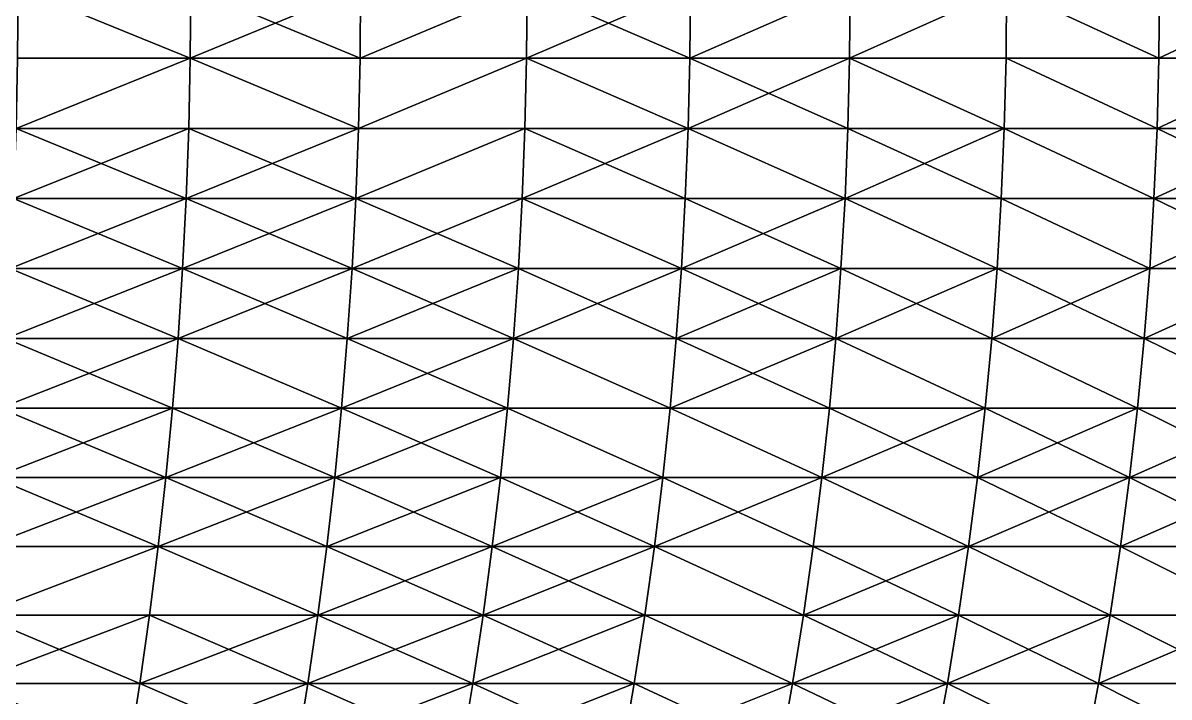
# Model space of a CAD drawing. Header units: millimetres. Extents: x -3250 to 6200, y -3250 to 3250.
# Drawn here: x 5153.4 to 5478.5, y -201.2 to -10 of the extents above; entities that cross this region are included whole.
import ezdxf

# ---------------------------------------------------------------- set-up
doc = ezdxf.new("R2010")
doc.units = ezdxf.units.MM
doc.header["$MEASUREMENT"] = 0
doc.layers.add('MESH_3D', color=2, linetype='CONTINUOUS')

msp = doc.modelspace()

# ---------------------------------------------------------------- linework, layer by layer
at = {"layer": 'MESH_3D'}
for points in [[(5151.83, -19.94, 817.23), (5151.97, 0, 817.03), (5200.84, -19.94, 851.55)], [(5200.84, -19.94, 25848.45), (5151.97, 0, 25882.97), (5151.83, -19.94, 25882.77)], [(5200.84, -19.94, 851.55), (5151.97, 0, 817.03), (5200.98, 0, 851.35)], [(5200.98, 0, 25848.65), (5151.97, 0, 25882.97), (5200.84, -19.94, 25848.45)], [(5200.84, -19.94, 851.55), (5200.98, 0, 851.35), (5249.13, 0, 886.88)], [(5200.84, -19.94, 851.55), (5249.13, 0, 886.88), (5248.98, -19.94, 887.08)], [(5248.98, -19.94, 25812.92), (5200.98, 0, 25848.65), (5200.84, -19.94, 25848.45)], [(5249.13, 0, 25813.12), (5200.98, 0, 25848.65), (5248.98, -19.94, 25812.92)], [(5248.98, -19.94, 887.08), (5249.13, 0, 886.88), (5296.38, 0, 923.6)], [(5248.98, -19.94, 887.08), (5296.38, 0, 923.6), (5296.22, -19.94, 923.8)], [(5296.38, 0, 25776.4), (5248.98, -19.94, 25812.92), (5296.22, -19.94, 25776.2)], [(5296.38, 0, 25776.4), (5249.13, 0, 25813.12), (5248.98, -19.94, 25812.92)], [(5296.22, -19.94, 923.8), (5296.38, 0, 923.6), (5342.69, 0, 961.49)], [(5296.22, -19.94, 923.8), (5342.69, 0, 961.49), (5342.53, -19.94, 961.68)], [(5342.53, -19.94, 25738.32), (5296.38, 0, 25776.4), (5296.22, -19.94, 25776.2)], [(5342.69, 0, 25738.51), (5296.38, 0, 25776.4), (5342.53, -19.94, 25738.32)], [(5342.53, -19.94, 961.68), (5342.69, 0, 961.49), (5388.05, 0, 1000.53)], [(5342.53, -19.94, 961.68), (5388.05, 0, 1000.53), (5387.88, -19.94, 1000.71)], [(5388.05, 0, 25699.47), (5342.69, 0, 25738.51), (5342.53, -19.94, 25738.32)], [(5388.05, 0, 25699.47), (5342.53, -19.94, 25738.32), (5387.88, -19.94, 25699.29)], [(5387.88, -19.94, 1000.71), (5388.05, 0, 1000.53), (5432.41, 0, 1040.68)], [(5387.88, -19.94, 1000.71), (5432.41, 0, 1040.68), (5432.25, -19.94, 1040.86)], [(5432.41, 0, 25659.32), (5387.88, -19.94, 25699.29), (5432.25, -19.94, 25659.14)], [(5432.41, 0, 25659.32), (5388.05, 0, 25699.47), (5387.88, -19.94, 25699.29)], [(5432.25, -19.94, 1040.86), (5432.41, 0, 1040.68), (5475.59, -19.94, 1082.1)], [(5475.59, -19.94, 25617.9), (5432.41, 0, 25659.32), (5432.25, -19.94, 25659.14)], [(5475.59, -19.94, 1082.1), (5432.41, 0, 1040.68), (5475.77, 0, 1081.92)], [(5475.77, 0, 25618.08), (5432.41, 0, 25659.32), (5475.59, -19.94, 25617.9)], [(5475.59, -19.94, 1082.1), (5475.77, 0, 1081.92), (5517.9, -19.94, 1124.41)], [(5518.08, 0, 25575.77), (5475.59, -19.94, 25617.9), (5517.9, -19.94, 25575.59)], [(5518.08, 0, 25575.77), (5475.77, 0, 25618.08), (5475.59, -19.94, 25617.9)], [(5517.9, -19.94, 1124.41), (5475.77, 0, 1081.92), (5518.08, 0, 1124.23)], [(5151.41, -39.88, 817.85), (5200.84, -19.94, 851.55), (5200.4, -39.88, 852.16)], [(5151.83, -19.94, 817.23), (5200.84, -19.94, 851.55), (5151.41, -39.88, 817.85)], [(5200.84, -19.94, 25848.45), (5151.83, -19.94, 25882.77), (5151.41, -39.88, 25882.15)], [(5200.84, -19.94, 25848.45), (5151.41, -39.88, 25882.15), (5200.4, -39.88, 25847.84)], [(5200.84, -19.94, 851.55), (5248.53, -39.88, 887.67), (5200.4, -39.88, 852.16)], [(5248.53, -39.88, 25812.33), (5200.84, -19.94, 25848.45), (5200.4, -39.88, 25847.84)], [(5200.84, -19.94, 851.55), (5248.98, -19.94, 887.08), (5248.53, -39.88, 887.67)], [(5248.98, -19.94, 25812.92), (5200.84, -19.94, 25848.45), (5248.53, -39.88, 25812.33)], [(5248.53, -39.88, 887.67), (5296.22, -19.94, 923.8), (5295.76, -39.88, 924.38)], [(5248.98, -19.94, 887.08), (5296.22, -19.94, 923.8), (5248.53, -39.88, 887.67)], [(5296.22, -19.94, 25776.2), (5248.98, -19.94, 25812.92), (5248.53, -39.88, 25812.33)], [(5296.22, -19.94, 25776.2), (5248.53, -39.88, 25812.33), (5295.76, -39.88, 25775.62)], [(5296.22, -19.94, 923.8), (5342.05, -39.88, 962.26), (5295.76, -39.88, 924.38)], [(5342.05, -39.88, 25737.74), (5296.22, -19.94, 25776.2), (5295.76, -39.88, 25775.62)], [(5296.22, -19.94, 923.8), (5342.53, -19.94, 961.68), (5342.05, -39.88, 962.26)], [(5342.53, -19.94, 25738.32), (5296.22, -19.94, 25776.2), (5342.05, -39.88, 25737.74)], [(5342.53, -19.94, 961.68), (5387.39, -39.88, 1001.27), (5342.05, -39.88, 962.26)], [(5387.88, -19.94, 25699.29), (5342.53, -19.94, 25738.32), (5342.05, -39.88, 25737.74)], [(5387.88, -19.94, 25699.29), (5342.05, -39.88, 25737.74), (5387.39, -39.88, 25698.73)], [(5342.53, -19.94, 961.68), (5387.88, -19.94, 1000.71), (5387.39, -39.88, 1001.27)], [(5387.88, -19.94, 1000.71), (5431.74, -39.88, 1041.4), (5387.39, -39.88, 1001.27)], [(5431.74, -39.88, 25658.6), (5387.88, -19.94, 25699.29), (5387.39, -39.88, 25698.73)], [(5387.88, -19.94, 1000.71), (5432.25, -19.94, 1040.86), (5431.74, -39.88, 1041.4)], [(5432.25, -19.94, 25659.14), (5387.88, -19.94, 25699.29), (5431.74, -39.88, 25658.6)], [(5432.25, -19.94, 1040.86), (5475.07, -39.88, 1082.63), (5431.74, -39.88, 1041.4)], [(5475.07, -39.88, 25617.37), (5432.25, -19.94, 25659.14), (5431.74, -39.88, 25658.6)], [(5432.25, -19.94, 1040.86), (5475.59, -19.94, 1082.1), (5475.07, -39.88, 1082.63)], [(5475.59, -19.94, 25617.9), (5432.25, -19.94, 25659.14), (5475.07, -39.88, 25617.37)], [(5475.07, -39.88, 1082.63), (5517.9, -19.94, 1124.41), (5517.37, -39.88, 1124.93)], [(5475.59, -19.94, 1082.1), (5517.9, -19.94, 1124.41), (5475.07, -39.88, 1082.63)], [(5517.9, -19.94, 25575.59), (5475.07, -39.88, 25617.37), (5517.37, -39.88, 25575.07)], [(5517.9, -19.94, 25575.59), (5475.59, -19.94, 25617.9), (5475.07, -39.88, 25617.37)], [(5151.41, -39.88, 817.85), (5199.68, -59.78, 853.17), (5150.71, -59.78, 818.88)], [(5200.4, -39.88, 25847.84), (5151.41, -39.88, 25882.15), (5150.71, -59.78, 25881.12)], [(5200.4, -39.88, 25847.84), (5150.71, -59.78, 25881.12), (5199.68, -59.78, 25846.83)], [(5151.41, -39.88, 817.85), (5200.4, -39.88, 852.16), (5199.68, -59.78, 853.17)], [(5200.4, -39.88, 852.16), (5247.78, -59.78, 888.67), (5199.68, -59.78, 853.17)], [(5248.53, -39.88, 25812.33), (5199.68, -59.78, 25846.83), (5247.78, -59.78, 25811.33)], [(5248.53, -39.88, 25812.33), (5200.4, -39.88, 25847.84), (5199.68, -59.78, 25846.83)], [(5200.4, -39.88, 852.16), (5248.53, -39.88, 887.67), (5247.78, -59.78, 888.67)], [(5247.78, -59.78, 888.67), (5295.76, -39.88, 924.38), (5294.98, -59.78, 925.35)], [(5248.53, -39.88, 887.67), (5295.76, -39.88, 924.38), (5247.78, -59.78, 888.67)], [(5295.76, -39.88, 25775.62), (5248.53, -39.88, 25812.33), (5247.78, -59.78, 25811.33)], [(5295.76, -39.88, 25775.62), (5247.78, -59.78, 25811.33), (5294.98, -59.78, 25774.65)], [(5295.76, -39.88, 924.38), (5341.25, -59.78, 963.21), (5294.98, -59.78, 925.35)], [(5342.05, -39.88, 25737.74), (5295.76, -39.88, 25775.62), (5294.98, -59.78, 25774.65)], [(5342.05, -39.88, 25737.74), (5294.98, -59.78, 25774.65), (5341.25, -59.78, 25736.79)], [(5295.76, -39.88, 924.38), (5342.05, -39.88, 962.26), (5341.25, -59.78, 963.21)], [(5342.05, -39.88, 962.26), (5386.57, -59.78, 1002.2), (5341.25, -59.78, 963.21)], [(5386.57, -59.78, 25697.8), (5342.05, -39.88, 25737.74), (5341.25, -59.78, 25736.79)], [(5342.05, -39.88, 962.26), (5387.39, -39.88, 1001.27), (5386.57, -59.78, 1002.2)], [(5387.39, -39.88, 25698.73), (5342.05, -39.88, 25737.74), (5386.57, -59.78, 25697.8)], [(5387.39, -39.88, 1001.27), (5430.89, -59.78, 1042.32), (5386.57, -59.78, 1002.2)], [(5431.74, -39.88, 25658.6), (5387.39, -39.88, 25698.73), (5386.57, -59.78, 25697.8)], [(5431.74, -39.88, 25658.6), (5386.57, -59.78, 25697.8), (5430.89, -59.78, 25657.68)], [(5387.39, -39.88, 1001.27), (5431.74, -39.88, 1041.4), (5430.89, -59.78, 1042.32)], [(5431.74, -39.88, 1041.4), (5474.21, -59.78, 1083.52), (5430.89, -59.78, 1042.32)], [(5474.21, -59.78, 25616.48), (5431.74, -39.88, 25658.6), (5430.89, -59.78, 25657.68)], [(5431.74, -39.88, 1041.4), (5475.07, -39.88, 1082.63), (5474.21, -59.78, 1083.52)], [(5475.07, -39.88, 25617.37), (5431.74, -39.88, 25658.6), (5474.21, -59.78, 25616.48)], [(5475.07, -39.88, 1082.63), (5516.48, -59.78, 1125.79), (5474.21, -59.78, 1083.52)], [(5517.37, -39.88, 25575.07), (5474.21, -59.78, 25616.48), (5516.48, -59.78, 25574.21)], [(5517.37, -39.88, 25575.07), (5475.07, -39.88, 25617.37), (5474.21, -59.78, 25616.48)], [(5475.07, -39.88, 1082.63), (5517.37, -39.88, 1124.93), (5516.48, -59.78, 1125.79)], [(5150.71, -59.78, 818.88), (5198.66, -79.65, 854.58), (5149.73, -79.65, 820.31)], [(5199.68, -59.78, 25846.83), (5149.73, -79.65, 25879.69), (5198.66, -79.65, 25845.42)], [(5199.68, -59.78, 25846.83), (5150.71, -59.78, 25881.12), (5149.73, -79.65, 25879.69)], [(5150.71, -59.78, 818.88), (5199.68, -59.78, 853.17), (5198.66, -79.65, 854.58)], [(5198.66, -79.65, 854.58), (5247.78, -59.78, 888.67), (5246.73, -79.65, 890.05)], [(5199.68, -59.78, 853.17), (5247.78, -59.78, 888.67), (5198.66, -79.65, 854.58)], [(5246.73, -79.65, 25809.95), (5199.68, -59.78, 25846.83), (5198.66, -79.65, 25845.42)], [(5247.78, -59.78, 25811.33), (5199.68, -59.78, 25846.83), (5246.73, -79.65, 25809.95)], [(5247.78, -59.78, 888.67), (5293.9, -79.65, 926.71), (5246.73, -79.65, 890.05)], [(5294.98, -59.78, 25774.65), (5247.78, -59.78, 25811.33), (5246.73, -79.65, 25809.95)], [(5294.98, -59.78, 25774.65), (5246.73, -79.65, 25809.95), (5293.9, -79.65, 25773.29)], [(5247.78, -59.78, 888.67), (5294.98, -59.78, 925.35), (5293.9, -79.65, 926.71)], [(5294.98, -59.78, 925.35), (5340.13, -79.65, 964.54), (5293.9, -79.65, 926.71)], [(5340.13, -79.65, 25735.46), (5294.98, -59.78, 25774.65), (5293.9, -79.65, 25773.29)], [(5294.98, -59.78, 925.35), (5341.25, -59.78, 963.21), (5340.13, -79.65, 964.54)], [(5341.25, -59.78, 25736.79), (5294.98, -59.78, 25774.65), (5340.13, -79.65, 25735.46)], [(5341.25, -59.78, 963.21), (5385.42, -79.65, 1003.51), (5340.13, -79.65, 964.54)], [(5386.57, -59.78, 25697.8), (5341.25, -59.78, 25736.79), (5340.13, -79.65, 25735.46)], [(5386.57, -59.78, 25697.8), (5340.13, -79.65, 25735.46), (5385.42, -79.65, 25696.49)], [(5341.25, -59.78, 963.21), (5386.57, -59.78, 1002.2), (5385.42, -79.65, 1003.51)], [(5386.57, -59.78, 1002.2), (5429.71, -79.65, 1043.59), (5385.42, -79.65, 1003.51)], [(5429.71, -79.65, 25656.41), (5386.57, -59.78, 25697.8), (5385.42, -79.65, 25696.49)], [(5386.57, -59.78, 1002.2), (5430.89, -59.78, 1042.32), (5429.71, -79.65, 1043.59)], [(5430.89, -59.78, 25657.68), (5386.57, -59.78, 25697.8), (5429.71, -79.65, 25656.41)], [(5430.89, -59.78, 1042.32), (5472.99, -79.65, 1084.77), (5429.71, -79.65, 1043.59)], [(5472.99, -79.65, 25615.23), (5430.89, -59.78, 25657.68), (5429.71, -79.65, 25656.41)], [(5430.89, -59.78, 1042.32), (5474.21, -59.78, 1083.52), (5472.99, -79.65, 1084.77)], [(5474.21, -59.78, 25616.48), (5430.89, -59.78, 25657.68), (5472.99, -79.65, 25615.23)], [(5472.99, -79.65, 1084.77), (5516.48, -59.78, 1125.79), (5515.23, -79.65, 1127.01)], [(5474.21, -59.78, 1083.52), (5516.48, -59.78, 1125.79), (5472.99, -79.65, 1084.77)], [(5515.23, -79.65, 25572.99), (5474.21, -59.78, 25616.48), (5472.99, -79.65, 25615.23)], [(5516.48, -59.78, 25574.21), (5474.21, -59.78, 25616.48), (5515.23, -79.65, 25572.99)], [(5149.73, -79.65, 820.31), (5197.36, -99.47, 856.39), (5148.47, -99.47, 822.16)], [(5198.66, -79.65, 25845.42), (5148.47, -99.47, 25877.84), (5197.36, -99.47, 25843.61)], [(5198.66, -79.65, 25845.42), (5149.73, -79.65, 25879.69), (5148.47, -99.47, 25877.84)], [(5149.73, -79.65, 820.31), (5198.66, -79.65, 854.58), (5197.36, -99.47, 856.39)], [(5198.66, -79.65, 854.58), (5245.38, -99.47, 891.83), (5197.36, -99.47, 856.39)], [(5246.73, -79.65, 25809.95), (5197.36, -99.47, 25843.61), (5245.38, -99.47, 25808.17)], [(5246.73, -79.65, 25809.95), (5198.66, -79.65, 25845.42), (5197.36, -99.47, 25843.61)], [(5198.66, -79.65, 854.58), (5246.73, -79.65, 890.05), (5245.38, -99.47, 891.83)], [(5246.73, -79.65, 890.05), (5292.5, -99.47, 928.46), (5245.38, -99.47, 891.83)], [(5293.9, -79.65, 25773.29), (5246.73, -79.65, 25809.95), (5245.38, -99.47, 25808.17)], [(5293.9, -79.65, 25773.29), (5245.38, -99.47, 25808.17), (5292.5, -99.47, 25771.54)], [(5246.73, -79.65, 890.05), (5293.9, -79.65, 926.71), (5292.5, -99.47, 928.46)], [(5292.5, -99.47, 928.46), (5340.13, -79.65, 964.54), (5338.7, -99.47, 966.25)], [(5293.9, -79.65, 926.71), (5340.13, -79.65, 964.54), (5292.5, -99.47, 928.46)], [(5338.7, -99.47, 25733.75), (5293.9, -79.65, 25773.29), (5292.5, -99.47, 25771.54)], [(5340.13, -79.65, 25735.46), (5293.9, -79.65, 25773.29), (5338.7, -99.47, 25733.75)], [(5340.13, -79.65, 964.54), (5383.94, -99.47, 1005.18), (5338.7, -99.47, 966.25)], [(5385.42, -79.65, 25696.49), (5338.7, -99.47, 25733.75), (5383.94, -99.47, 25694.82)], [(5385.42, -79.65, 25696.49), (5340.13, -79.65, 25735.46), (5338.7, -99.47, 25733.75)], [(5340.13, -79.65, 964.54), (5385.42, -79.65, 1003.51), (5383.94, -99.47, 1005.18)], [(5385.42, -79.65, 1003.51), (5428.19, -99.47, 1045.23), (5383.94, -99.47, 1005.18)], [(5429.71, -79.65, 25656.41), (5383.94, -99.47, 25694.82), (5428.19, -99.47, 25654.77)], [(5429.71, -79.65, 25656.41), (5385.42, -79.65, 25696.49), (5383.94, -99.47, 25694.82)], [(5385.42, -79.65, 1003.51), (5429.71, -79.65, 1043.59), (5428.19, -99.47, 1045.23)], [(5429.71, -79.65, 1043.59), (5471.43, -99.47, 1086.36), (5428.19, -99.47, 1045.23)], [(5472.99, -79.65, 25615.23), (5429.71, -79.65, 25656.41), (5428.19, -99.47, 25654.77)], [(5472.99, -79.65, 25615.23), (5428.19, -99.47, 25654.77), (5471.43, -99.47, 25613.64)], [(5429.71, -79.65, 1043.59), (5472.99, -79.65, 1084.77), (5471.43, -99.47, 1086.36)], [(5471.43, -99.47, 1086.36), (5515.23, -79.65, 1127.01), (5513.64, -99.47, 1128.57)], [(5472.99, -79.65, 1084.77), (5515.23, -79.65, 1127.01), (5471.43, -99.47, 1086.36)], [(5515.23, -79.65, 25572.99), (5471.43, -99.47, 25613.64), (5513.64, -99.47, 25571.43)], [(5515.23, -79.65, 25572.99), (5472.99, -79.65, 25615.23), (5471.43, -99.47, 25613.64)], [(5148.47, -99.47, 822.16), (5195.77, -119.23, 858.6), (5146.93, -119.23, 824.41)], [(5197.36, -99.47, 25843.61), (5148.47, -99.47, 25877.84), (5146.93, -119.23, 25875.59)], [(5197.36, -99.47, 25843.61), (5146.93, -119.23, 25875.59), (5195.77, -119.23, 25841.4)], [(5148.47, -99.47, 822.16), (5197.36, -99.47, 856.39), (5195.77, -119.23, 858.6)], [(5197.36, -99.47, 856.39), (5243.74, -119.23, 894), (5195.77, -119.23, 858.6)], [(5243.74, -119.23, 25806), (5197.36, -99.47, 25843.61), (5195.77, -119.23, 25841.4)], [(5197.36, -99.47, 856.39), (5245.38, -99.47, 891.83), (5243.74, -119.23, 894)], [(5245.38, -99.47, 25808.17), (5197.36, -99.47, 25843.61), (5243.74, -119.23, 25806)], [(5243.74, -119.23, 894), (5292.5, -99.47, 928.46), (5290.8, -119.23, 930.59)], [(5245.38, -99.47, 891.83), (5292.5, -99.47, 928.46), (5243.74, -119.23, 894)], [(5290.8, -119.23, 25769.41), (5245.38, -99.47, 25808.17), (5243.74, -119.23, 25806)], [(5292.5, -99.47, 25771.54), (5245.38, -99.47, 25808.17), (5290.8, -119.23, 25769.41)], [(5292.5, -99.47, 928.46), (5336.95, -119.23, 968.34), (5290.8, -119.23, 930.59)], [(5336.95, -119.23, 25731.66), (5292.5, -99.47, 25771.54), (5290.8, -119.23, 25769.41)], [(5292.5, -99.47, 928.46), (5338.7, -99.47, 966.25), (5336.95, -119.23, 968.34)], [(5338.7, -99.47, 25733.75), (5292.5, -99.47, 25771.54), (5336.95, -119.23, 25731.66)], [(5338.7, -99.47, 966.25), (5382.13, -119.23, 1007.22), (5336.95, -119.23, 968.34)], [(5383.94, -99.47, 25694.82), (5336.95, -119.23, 25731.66), (5382.13, -119.23, 25692.78)], [(5383.94, -99.47, 25694.82), (5338.7, -99.47, 25733.75), (5336.95, -119.23, 25731.66)], [(5338.7, -99.47, 966.25), (5383.94, -99.47, 1005.18), (5382.13, -119.23, 1007.22)], [(5383.94, -99.47, 1005.18), (5426.34, -119.23, 1047.23), (5382.13, -119.23, 1007.22)], [(5426.34, -119.23, 25652.77), (5383.94, -99.47, 25694.82), (5382.13, -119.23, 25692.78)], [(5383.94, -99.47, 1005.18), (5428.19, -99.47, 1045.23), (5426.34, -119.23, 1047.23)], [(5428.19, -99.47, 25654.77), (5383.94, -99.47, 25694.82), (5426.34, -119.23, 25652.77)], [(5428.19, -99.47, 1045.23), (5469.53, -119.23, 1088.32), (5426.34, -119.23, 1047.23)], [(5469.53, -119.23, 25611.68), (5428.19, -99.47, 25654.77), (5426.34, -119.23, 25652.77)], [(5428.19, -99.47, 1045.23), (5471.43, -99.47, 1086.36), (5469.53, -119.23, 1088.32)], [(5471.43, -99.47, 25613.64), (5428.19, -99.47, 25654.77), (5469.53, -119.23, 25611.68)], [(5471.43, -99.47, 1086.36), (5511.68, -119.23, 1130.47), (5469.53, -119.23, 1088.32)], [(5511.68, -119.23, 25569.53), (5471.43, -99.47, 25613.64), (5469.53, -119.23, 25611.68)], [(5471.43, -99.47, 1086.36), (5513.64, -99.47, 1128.57), (5511.68, -119.23, 1130.47)], [(5513.64, -99.47, 25571.43), (5471.43, -99.47, 25613.64), (5511.68, -119.23, 25569.53)], [(5146.93, -119.23, 824.41), (5193.89, -138.92, 861.22), (5145.12, -138.92, 827.07)], [(5195.77, -119.23, 25841.4), (5145.12, -138.92, 25872.93), (5193.89, -138.92, 25838.78)], [(5195.77, -119.23, 25841.4), (5146.93, -119.23, 25875.59), (5145.12, -138.92, 25872.93)], [(5146.93, -119.23, 824.41), (5195.77, -119.23, 858.6), (5193.89, -138.92, 861.22)], [(5193.89, -138.92, 861.22), (5243.74, -119.23, 894), (5241.79, -138.92, 896.57)], [(5195.77, -119.23, 858.6), (5243.74, -119.23, 894), (5193.89, -138.92, 861.22)], [(5241.79, -138.92, 25803.43), (5195.77, -119.23, 25841.4), (5193.89, -138.92, 25838.78)], [(5243.74, -119.23, 25806), (5195.77, -119.23, 25841.4), (5241.79, -138.92, 25803.43)], [(5243.74, -119.23, 894), (5288.8, -138.92, 933.11), (5241.79, -138.92, 896.57)], [(5290.8, -119.23, 25769.41), (5241.79, -138.92, 25803.43), (5288.8, -138.92, 25766.89)], [(5290.8, -119.23, 25769.41), (5243.74, -119.23, 25806), (5241.79, -138.92, 25803.43)], [(5243.74, -119.23, 894), (5290.8, -119.23, 930.59), (5288.8, -138.92, 933.11)], [(5290.8, -119.23, 930.59), (5334.88, -138.92, 970.8), (5288.8, -138.92, 933.11)], [(5334.88, -138.92, 25729.2), (5290.8, -119.23, 25769.41), (5288.8, -138.92, 25766.89)], [(5290.8, -119.23, 930.59), (5336.95, -119.23, 968.34), (5334.88, -138.92, 970.8)], [(5336.95, -119.23, 25731.66), (5290.8, -119.23, 25769.41), (5334.88, -138.92, 25729.2)], [(5336.95, -119.23, 968.34), (5380, -138.92, 1009.64), (5334.88, -138.92, 970.8)], [(5380, -138.92, 25690.36), (5336.95, -119.23, 25731.66), (5334.88, -138.92, 25729.2)], [(5336.95, -119.23, 968.34), (5382.13, -119.23, 1007.22), (5380, -138.92, 1009.64)], [(5382.13, -119.23, 25692.78), (5336.95, -119.23, 25731.66), (5380, -138.92, 25690.36)], [(5382.13, -119.23, 1007.22), (5424.15, -138.92, 1049.58), (5380, -138.92, 1009.64)], [(5426.34, -119.23, 25652.77), (5380, -138.92, 25690.36), (5424.15, -138.92, 25650.42)], [(5426.34, -119.23, 25652.77), (5382.13, -119.23, 25692.78), (5380, -138.92, 25690.36)], [(5382.13, -119.23, 1007.22), (5426.34, -119.23, 1047.23), (5424.15, -138.92, 1049.58)], [(5424.15, -138.92, 1049.58), (5469.53, -119.23, 1088.32), (5467.28, -138.92, 1090.62)], [(5426.34, -119.23, 1047.23), (5469.53, -119.23, 1088.32), (5424.15, -138.92, 1049.58)], [(5467.28, -138.92, 25609.38), (5426.34, -119.23, 25652.77), (5424.15, -138.92, 25650.42)], [(5469.53, -119.23, 25611.68), (5426.34, -119.23, 25652.77), (5467.28, -138.92, 25609.38)], [(5469.53, -119.23, 1088.32), (5509.38, -138.92, 1132.72), (5467.28, -138.92, 1090.62)], [(5511.68, -119.23, 25569.53), (5469.53, -119.23, 25611.68), (5467.28, -138.92, 25609.38)], [(5511.68, -119.23, 25569.53), (5467.28, -138.92, 25609.38), (5509.38, -138.92, 25567.28)], [(5469.53, -119.23, 1088.32), (5511.68, -119.23, 1130.47), (5509.38, -138.92, 1132.72)], [(5145.12, -138.92, 827.07), (5191.73, -158.52, 864.23), (5143.03, -158.52, 830.13)], [(5193.89, -138.92, 25838.78), (5143.03, -158.52, 25869.87), (5191.73, -158.52, 25835.77)], [(5193.89, -138.92, 25838.78), (5145.12, -138.92, 25872.93), (5143.03, -158.52, 25869.87)], [(5145.12, -138.92, 827.07), (5193.89, -138.92, 861.22), (5191.73, -158.52, 864.23)], [(5193.89, -138.92, 861.22), (5239.55, -158.52, 899.53), (5191.73, -158.52, 864.23)], [(5241.79, -138.92, 25803.43), (5191.73, -158.52, 25835.77), (5239.55, -158.52, 25800.47)], [(5241.79, -138.92, 25803.43), (5193.89, -138.92, 25838.78), (5191.73, -158.52, 25835.77)], [(5193.89, -138.92, 861.22), (5241.79, -138.92, 896.57), (5239.55, -158.52, 899.53)], [(5241.79, -138.92, 896.57), (5286.49, -158.52, 936.01), (5239.55, -158.52, 899.53)], [(5288.8, -138.92, 25766.89), (5239.55, -158.52, 25800.47), (5286.49, -158.52, 25763.99)], [(5288.8, -138.92, 25766.89), (5241.79, -138.92, 25803.43), (5239.55, -158.52, 25800.47)], [(5241.79, -138.92, 896.57), (5288.8, -138.92, 933.11), (5286.49, -158.52, 936.01)], [(5288.8, -138.92, 933.11), (5332.49, -158.52, 973.64), (5286.49, -158.52, 936.01)], [(5334.88, -138.92, 25729.2), (5286.49, -158.52, 25763.99), (5332.49, -158.52, 25726.36)], [(5334.88, -138.92, 25729.2), (5288.8, -138.92, 25766.89), (5286.49, -158.52, 25763.99)], [(5288.8, -138.92, 933.11), (5334.88, -138.92, 970.8), (5332.49, -158.52, 973.64)], [(5334.88, -138.92, 970.8), (5377.55, -158.52, 1012.42), (5332.49, -158.52, 973.64)], [(5380, -138.92, 25690.36), (5332.49, -158.52, 25726.36), (5377.55, -158.52, 25687.58)], [(5380, -138.92, 25690.36), (5334.88, -138.92, 25729.2), (5332.49, -158.52, 25726.36)], [(5334.88, -138.92, 970.8), (5380, -138.92, 1009.64), (5377.55, -158.52, 1012.42)], [(5380, -138.92, 1009.64), (5421.63, -158.52, 1052.3), (5377.55, -158.52, 1012.42)], [(5421.63, -158.52, 25647.7), (5380, -138.92, 25690.36), (5377.55, -158.52, 25687.58)], [(5380, -138.92, 1009.64), (5424.15, -138.92, 1049.58), (5421.63, -158.52, 1052.3)], [(5424.15, -138.92, 25650.42), (5380, -138.92, 25690.36), (5421.63, -158.52, 25647.7)], [(5424.15, -138.92, 1049.58), (5464.69, -158.52, 1093.27), (5421.63, -158.52, 1052.3)], [(5467.28, -138.92, 25609.38), (5424.15, -138.92, 25650.42), (5421.63, -158.52, 25647.7)], [(5467.28, -138.92, 25609.38), (5421.63, -158.52, 25647.7), (5464.69, -158.52, 25606.73)], [(5424.15, -138.92, 1049.58), (5467.28, -138.92, 1090.62), (5464.69, -158.52, 1093.27)], [(5467.28, -138.92, 1090.62), (5506.73, -158.52, 1135.31), (5464.69, -158.52, 1093.27)], [(5509.38, -138.92, 25567.28), (5467.28, -138.92, 25609.38), (5464.69, -158.52, 25606.73)], [(5509.38, -138.92, 25567.28), (5464.69, -158.52, 25606.73), (5506.73, -158.52, 25564.69)], [(5467.28, -138.92, 1090.62), (5509.38, -138.92, 1132.72), (5506.73, -158.52, 1135.31)], [(5140.67, -178.02, 833.6), (5191.73, -158.52, 864.23), (5189.28, -178.02, 867.63)], [(5143.03, -158.52, 830.13), (5191.73, -158.52, 864.23), (5140.67, -178.02, 833.6)], [(5191.73, -158.52, 25835.77), (5140.67, -178.02, 25866.4), (5189.28, -178.02, 25832.37)], [(5191.73, -158.52, 25835.77), (5143.03, -158.52, 25869.87), (5140.67, -178.02, 25866.4)], [(5191.73, -158.52, 864.23), (5237.02, -178.02, 902.87), (5189.28, -178.02, 867.63)], [(5237.02, -178.02, 25797.13), (5191.73, -158.52, 25835.77), (5189.28, -178.02, 25832.37)], [(5191.73, -158.52, 864.23), (5239.55, -158.52, 899.53), (5237.02, -178.02, 902.87)], [(5239.55, -158.52, 25800.47), (5191.73, -158.52, 25835.77), (5237.02, -178.02, 25797.13)], [(5237.02, -178.02, 902.87), (5286.49, -158.52, 936.01), (5283.87, -178.02, 939.29)], [(5239.55, -158.52, 899.53), (5286.49, -158.52, 936.01), (5237.02, -178.02, 902.87)], [(5283.87, -178.02, 25760.71), (5239.55, -158.52, 25800.47), (5237.02, -178.02, 25797.13)], [(5286.49, -158.52, 25763.99), (5239.55, -158.52, 25800.47), (5283.87, -178.02, 25760.71)], [(5286.49, -158.52, 936.01), (5329.8, -178.02, 976.86), (5283.87, -178.02, 939.29)], [(5332.49, -158.52, 25726.36), (5286.49, -158.52, 25763.99), (5283.87, -178.02, 25760.71)], [(5332.49, -158.52, 25726.36), (5283.87, -178.02, 25760.71), (5329.8, -178.02, 25723.14)], [(5286.49, -158.52, 936.01), (5332.49, -158.52, 973.64), (5329.8, -178.02, 976.86)], [(5332.49, -158.52, 973.64), (5374.77, -178.02, 1015.56), (5329.8, -178.02, 976.86)], [(5374.77, -178.02, 25684.44), (5332.49, -158.52, 25726.36), (5329.8, -178.02, 25723.14)], [(5332.49, -158.52, 973.64), (5377.55, -158.52, 1012.42), (5374.77, -178.02, 1015.56)], [(5377.55, -158.52, 25687.58), (5332.49, -158.52, 25726.36), (5374.77, -178.02, 25684.44)], [(5374.77, -178.02, 1015.56), (5421.63, -158.52, 1052.3), (5418.77, -178.02, 1055.38)], [(5377.55, -158.52, 1012.42), (5421.63, -158.52, 1052.3), (5374.77, -178.02, 1015.56)], [(5418.77, -178.02, 25644.62), (5377.55, -158.52, 25687.58), (5374.77, -178.02, 25684.44)], [(5421.63, -158.52, 25647.7), (5377.55, -158.52, 25687.58), (5418.77, -178.02, 25644.62)], [(5421.63, -158.52, 1052.3), (5461.76, -178.02, 1096.28), (5418.77, -178.02, 1055.38)], [(5461.76, -178.02, 25603.72), (5421.63, -158.52, 25647.7), (5418.77, -178.02, 25644.62)], [(5421.63, -158.52, 1052.3), (5464.69, -158.52, 1093.27), (5461.76, -178.02, 1096.28)], [(5464.69, -158.52, 25606.73), (5421.63, -158.52, 25647.7), (5461.76, -178.02, 25603.72)], [(5464.69, -158.52, 1093.27), (5503.72, -178.02, 1138.24), (5461.76, -178.02, 1096.28)], [(5503.72, -178.02, 25561.76), (5464.69, -158.52, 25606.73), (5461.76, -178.02, 25603.72)], [(5464.69, -158.52, 1093.27), (5506.73, -158.52, 1135.31), (5503.72, -178.02, 1138.24)], [(5506.73, -158.52, 25564.69), (5464.69, -158.52, 25606.73), (5503.72, -178.02, 25561.76)], [(5140.67, -178.02, 833.6), (5186.54, -197.41, 871.43), (5138.03, -197.41, 837.47)], [(5189.28, -178.02, 25832.37), (5138.03, -197.41, 25862.53), (5186.54, -197.41, 25828.57)], [(5189.28, -178.02, 25832.37), (5140.67, -178.02, 25866.4), (5138.03, -197.41, 25862.53)], [(5140.67, -178.02, 833.6), (5189.28, -178.02, 867.63), (5186.54, -197.41, 871.43)], [(5189.28, -178.02, 867.63), (5234.19, -197.41, 906.6), (5186.54, -197.41, 871.43)], [(5237.02, -178.02, 25797.13), (5186.54, -197.41, 25828.57), (5234.19, -197.41, 25793.4)], [(5237.02, -178.02, 25797.13), (5189.28, -178.02, 25832.37), (5186.54, -197.41, 25828.57)], [(5189.28, -178.02, 867.63), (5237.02, -178.02, 902.87), (5234.19, -197.41, 906.6)], [(5237.02, -178.02, 902.87), (5280.95, -197.41, 942.95), (5234.19, -197.41, 906.6)], [(5283.87, -178.02, 25760.71), (5234.19, -197.41, 25793.4), (5280.95, -197.41, 25757.05)], [(5283.87, -178.02, 25760.71), (5237.02, -178.02, 25797.13), (5234.19, -197.41, 25793.4)], [(5237.02, -178.02, 902.87), (5283.87, -178.02, 939.29), (5280.95, -197.41, 942.95)], [(5283.87, -178.02, 939.29), (5326.79, -197.41, 980.44), (5280.95, -197.41, 942.95)], [(5329.8, -178.02, 25723.14), (5280.95, -197.41, 25757.05), (5326.79, -197.41, 25719.56)], [(5329.8, -178.02, 25723.14), (5283.87, -178.02, 25760.71), (5280.95, -197.41, 25757.05)], [(5283.87, -178.02, 939.29), (5329.8, -178.02, 976.86), (5326.79, -197.41, 980.44)], [(5329.8, -178.02, 976.86), (5371.68, -197.41, 1019.07), (5326.79, -197.41, 980.44)], [(5371.68, -197.41, 25680.93), (5329.8, -178.02, 25723.14), (5326.79, -197.41, 25719.56)], [(5329.8, -178.02, 976.86), (5374.77, -178.02, 1015.56), (5371.68, -197.41, 1019.07)], [(5374.77, -178.02, 25684.44), (5329.8, -178.02, 25723.14), (5371.68, -197.41, 25680.93)], [(5374.77, -178.02, 1015.56), (5415.59, -197.41, 1058.81), (5371.68, -197.41, 1019.07)], [(5418.77, -178.02, 25644.62), (5371.68, -197.41, 25680.93), (5415.59, -197.41, 25641.19)], [(5418.77, -178.02, 25644.62), (5374.77, -178.02, 25684.44), (5371.68, -197.41, 25680.93)], [(5374.77, -178.02, 1015.56), (5418.77, -178.02, 1055.38), (5415.59, -197.41, 1058.81)], [(5418.77, -178.02, 1055.38), (5458.5, -197.41, 1099.63), (5415.59, -197.41, 1058.81)], [(5461.76, -178.02, 25603.72), (5418.77, -178.02, 25644.62), (5415.59, -197.41, 25641.19)], [(5461.76, -178.02, 25603.72), (5415.59, -197.41, 25641.19), (5458.5, -197.41, 25600.37)], [(5418.77, -178.02, 1055.38), (5461.76, -178.02, 1096.28), (5458.5, -197.41, 1099.63)], [(5461.76, -178.02, 1096.28), (5500.37, -197.41, 1141.5), (5458.5, -197.41, 1099.63)], [(5503.72, -178.02, 25561.76), (5461.76, -178.02, 25603.72), (5458.5, -197.41, 25600.37)], [(5503.72, -178.02, 25561.76), (5458.5, -197.41, 25600.37), (5500.37, -197.41, 25558.5)], [(5461.76, -178.02, 1096.28), (5503.72, -178.02, 1138.24), (5500.37, -197.41, 1141.5)], [(5138.03, -197.41, 837.47), (5183.53, -216.67, 875.63), (5135.12, -216.67, 841.73)], [(5183.53, -216.67, 25824.37), (5138.03, -197.41, 25862.53), (5135.12, -216.67, 25858.27)], [(5138.03, -197.41, 837.47), (5186.54, -197.41, 871.43), (5183.53, -216.67, 875.63)], [(5186.54, -197.41, 25828.57), (5138.03, -197.41, 25862.53), (5183.53, -216.67, 25824.37)], [(5183.53, -216.67, 875.63), (5234.19, -197.41, 906.6), (5231.08, -216.67, 910.72)], [(5186.54, -197.41, 871.43), (5234.19, -197.41, 906.6), (5183.53, -216.67, 875.63)], [(5231.08, -216.67, 25789.28), (5186.54, -197.41, 25828.57), (5183.53, -216.67, 25824.37)], [(5234.19, -197.41, 25793.4), (5186.54, -197.41, 25828.57), (5231.08, -216.67, 25789.28)], [(5234.19, -197.41, 906.6), (5277.73, -216.67, 946.98), (5231.08, -216.67, 910.72)], [(5280.95, -197.41, 25757.05), (5231.08, -216.67, 25789.28), (5277.73, -216.67, 25753.02)], [(5280.95, -197.41, 25757.05), (5234.19, -197.41, 25793.4), (5231.08, -216.67, 25789.28)], [(5234.19, -197.41, 906.6), (5280.95, -197.41, 942.95), (5277.73, -216.67, 946.98)], [(5280.95, -197.41, 942.95), (5323.47, -216.67, 984.4), (5277.73, -216.67, 946.98)], [(5326.79, -197.41, 25719.56), (5277.73, -216.67, 25753.02), (5323.47, -216.67, 25715.6)], [(5326.79, -197.41, 25719.56), (5280.95, -197.41, 25757.05), (5277.73, -216.67, 25753.02)], [(5280.95, -197.41, 942.95), (5326.79, -197.41, 980.44), (5323.47, -216.67, 984.4)], [(5326.79, -197.41, 980.44), (5368.26, -216.67, 1022.94), (5323.47, -216.67, 984.4)], [(5371.68, -197.41, 25680.93), (5323.47, -216.67, 25715.6), (5368.26, -216.67, 25677.06)], [(5371.68, -197.41, 25680.93), (5326.79, -197.41, 25719.56), (5323.47, -216.67, 25715.6)], [(5326.79, -197.41, 980.44), (5371.68, -197.41, 1019.07), (5368.26, -216.67, 1022.94)], [(5371.68, -197.41, 1019.07), (5412.08, -216.67, 1062.59), (5368.26, -216.67, 1022.94)], [(5415.59, -197.41, 25641.19), (5368.26, -216.67, 25677.06), (5412.08, -216.67, 25637.41)], [(5415.59, -197.41, 25641.19), (5371.68, -197.41, 25680.93), (5368.26, -216.67, 25677.06)], [(5371.68, -197.41, 1019.07), (5415.59, -197.41, 1058.81), (5412.08, -216.67, 1062.59)], [(5415.59, -197.41, 1058.81), (5454.89, -216.67, 1103.32), (5412.08, -216.67, 1062.59)], [(5454.89, -216.67, 25596.68), (5415.59, -197.41, 25641.19), (5412.08, -216.67, 25637.41)], [(5415.59, -197.41, 1058.81), (5458.5, -197.41, 1099.63), (5454.89, -216.67, 1103.32)], [(5458.5, -197.41, 25600.37), (5415.59, -197.41, 25641.19), (5454.89, -216.67, 25596.68)], [(5458.5, -197.41, 1099.63), (5496.68, -216.67, 1145.11), (5454.89, -216.67, 1103.32)], [(5500.37, -197.41, 25558.5), (5458.5, -197.41, 25600.37), (5454.89, -216.67, 25596.68)], [(5500.37, -197.41, 25558.5), (5454.89, -216.67, 25596.68), (5496.68, -216.67, 25554.89)], [(5458.5, -197.41, 1099.63), (5500.37, -197.41, 1141.5), (5496.68, -216.67, 1145.11)]]:
    msp.add_3dface(points, dxfattribs=at)

doc.saveas('drawing.dxf')
